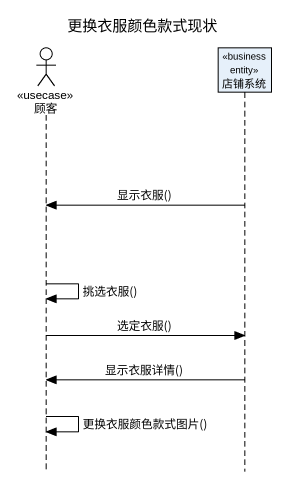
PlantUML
@startuml
title 更换衣服颜色款式现状
hide footbox
actor 顾客 <<usecase>>
participant 店铺系统 <<business entity>>

店铺系统 -> 顾客 : 显示衣服()
顾客 -> 顾客 : 挑选衣服()
顾客 -> 店铺系统 : 选定衣服()
店铺系统 -> 顾客 : 显示衣服详情()
顾客 -> 顾客 : 更换衣服颜色款式图片()
@enduml
